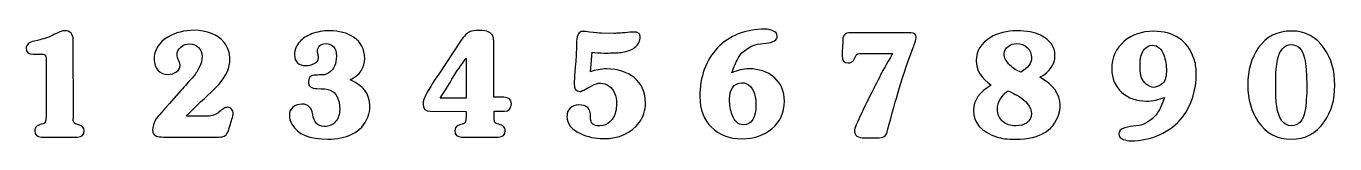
# Model space of a CAD drawing. Header units: centimetres. Extents: x -7.6 to 7.6, y -0.7 to 0.7.
import ezdxf

# ---------------------------------------------------------------- set-up
doc = ezdxf.new("R2010")
doc.units = ezdxf.units.CM
doc.header["$MEASUREMENT"] = 0
doc.layers.add('Layer 1', color=7, linetype='Continuous')

msp = doc.modelspace()

# ---------------------------------------------------------------- linework, layer by layer
at = {"layer": 'Layer 1'}
for points, knots in [([(-7.04301, -0.60818), (-7.04301, -0.60818), (-7.46296, -0.60818), (-7.46296, -0.60818), (-7.46296, -0.60818), (-7.51588, -0.60818), (-7.54227, -0.58389), (-7.54227, -0.53537), (-7.54227, -0.53537), (-7.54227, -0.49245), (-7.50896, -0.46467), (-7.44222, -0.45224), (-7.44222, -0.45224), (-7.41964, -0.44787), (-7.40835, -0.41853), (-7.40835, -0.36434), (-7.40835, -0.36434), (-7.40835, -0.36434), (-7.40835, -0.33907), (-7.40835, -0.33907), (-7.40835, -0.33907), (-7.40835, -0.33907), (-7.40666, 0.29423), (-7.40666, 0.29423), (-7.40666, 0.29423), (-7.40666, 0.32485), (-7.4123, 0.34475), (-7.42359, 0.35378), (-7.42359, 0.35378), (-7.43375, 0.35929), (-7.44956, 0.36211), (-7.471, 0.36211), (-7.471, 0.36211), (-7.47651, 0.36211), (-7.48272, 0.36211), (-7.48963, 0.36211), (-7.48963, 0.36211), (-7.48963, 0.36211), (-7.55059, 0.35886), (-7.55059, 0.35886), (-7.55059, 0.35886), (-7.55384, 0.35886), (-7.55722, 0.35886), (-7.56047, 0.35886), (-7.56047, 0.35886), (-7.61466, 0.35886), (-7.64175, 0.38313), (-7.64175, 0.43168), (-7.64175, 0.43168), (-7.64175, 0.47119), (-7.60958, 0.49842), (-7.54523, 0.51324), (-7.54523, 0.51324), (-7.49683, 0.52453), (-7.46084, 0.53356), (-7.43714, 0.54019), (-7.43714, 0.54019), (-7.38987, 0.55487), (-7.35543, 0.56785), (-7.33399, 0.57914), (-7.33399, 0.57914), (-7.26512, 0.61639), (-7.21884, 0.63502), (-7.19513, 0.63502), (-7.19513, 0.63502), (-7.12655, 0.63502), (-7.09226, 0.59776), (-7.09226, 0.5234), (-7.09226, 0.5234), (-7.09226, 0.5234), (-7.09015, -0.38437), (-7.09015, -0.38437), (-7.09015, -0.38437), (-7.09156, -0.39241), (-7.09226, -0.39749), (-7.09226, -0.39974), (-7.09226, -0.39974), (-7.09226, -0.42006), (-7.08888, -0.43432), (-7.08196, -0.44237), (-7.08196, -0.44237), (-7.07505, -0.44999), (-7.0615, -0.4562), (-7.04146, -0.46099), (-7.04146, -0.46099), (-6.99038, -0.4734), (-6.96498, -0.49769), (-6.96498, -0.53367), (-6.96498, -0.53367), (-6.96498, -0.58334), (-6.99094, -0.60818), (-7.04301, -0.60818)], [0, 0, 0, 0, 0.04166667, 0.04166667, 0.04166667, 0.04166667, 0.08333333, 0.08333333, 0.08333333, 0.08333333, 0.125, 0.125, 0.125, 0.125, 0.16666667, 0.16666667, 0.16666667, 0.16666667, 0.20833333, 0.20833333, 0.20833333, 0.20833333, 0.25, 0.25, 0.25, 0.25, 0.29166667, 0.29166667, 0.29166667, 0.29166667, 0.33333333, 0.33333333, 0.33333333, 0.33333333, 0.375, 0.375, 0.375, 0.375, 0.41666667, 0.41666667, 0.41666667, 0.41666667, 0.45833333, 0.45833333, 0.45833333, 0.45833333, 0.5, 0.5, 0.5, 0.5, 0.54166667, 0.54166667, 0.54166667, 0.54166667, 0.58333333, 0.58333333, 0.58333333, 0.58333333, 0.625, 0.625, 0.625, 0.625, 0.66666667, 0.66666667, 0.66666667, 0.66666667, 0.70833333, 0.70833333, 0.70833333, 0.70833333, 0.75, 0.75, 0.75, 0.75, 0.79166667, 0.79166667, 0.79166667, 0.79166667, 0.83333333, 0.83333333, 0.83333333, 0.83333333, 0.875, 0.875, 0.875, 0.875, 0.91666667, 0.91666667, 0.91666667, 0.91666667, 1, 1, 1, 1]), ([(-5.22946, -0.36434), (-5.24089, -0.40625), (-5.25783, -0.46155), (-5.2804, -0.53042), (-5.2804, -0.53042), (-5.29056, -0.55963), (-5.30296, -0.57995), (-5.31765, -0.59125), (-5.31765, -0.59125), (-5.33331, -0.60252), (-5.35702, -0.60818), (-5.38877, -0.60818), (-5.38877, -0.60818), (-5.38877, -0.60818), (-6.03591, -0.60818), (-6.03591, -0.60818), (-6.03591, -0.60818), (-6.07428, -0.60818), (-6.10195, -0.60479), (-6.11902, -0.59786), (-6.11902, -0.59786), (-6.14937, -0.58545), (-6.16461, -0.5623), (-6.16461, -0.5283), (-6.16461, -0.5283), (-6.16461, -0.48668), (-6.15106, -0.44279), (-6.12397, -0.39636), (-6.12397, -0.39636), (-6.11931, -0.38847), (-6.06724, -0.32807), (-5.96802, -0.21533), (-5.96802, -0.21533), (-5.96802, -0.21533), (-5.83382, -0.06264), (-5.83382, -0.06264), (-5.83382, -0.06264), (-5.78755, -0.00972), (-5.74297, 0.03939), (-5.70021, 0.08455), (-5.70021, 0.08455), (-5.67169, 0.11516), (-5.64616, 0.15369), (-5.62359, 0.19996), (-5.62359, 0.19996), (-5.59874, 0.25077), (-5.58633, 0.29466), (-5.58633, 0.33191), (-5.58633, 0.33191), (-5.58633, 0.37495), (-5.60057, 0.41051), (-5.62909, 0.43859), (-5.62909, 0.43859), (-5.65716, 0.46695), (-5.69285, 0.48121), (-5.7359, 0.48121), (-5.7359, 0.48121), (-5.77329, 0.48121), (-5.8066, 0.46879), (-5.83581, 0.44395), (-5.83581, 0.44395), (-5.86544, 0.41785), (-5.88026, 0.3861), (-5.88026, 0.34884), (-5.88026, 0.34884), (-5.88026, 0.33417), (-5.87235, 0.3099), (-5.85668, 0.27603), (-5.85668, 0.27603), (-5.84864, 0.25924), (-5.8447, 0.24513), (-5.8447, 0.23383), (-5.8447, 0.23383), (-5.8447, 0.19996), (-5.8588, 0.17329), (-5.8869, 0.15398), (-5.8869, 0.15398), (-5.91637, 0.13366), (-5.94913, 0.12334), (-5.98525, 0.12334), (-5.98525, 0.12334), (-6.03364, 0.12334), (-6.07274, 0.14027), (-6.10222, 0.17414), (-6.10222, 0.17414), (-6.13243, 0.20689), (-6.14767, 0.24753), (-6.14767, 0.29593), (-6.14767, 0.29593), (-6.14767, 0.40755), (-6.09404, 0.49546), (-5.98681, 0.55966), (-5.98681, 0.55966), (-5.89748, 0.61272), (-5.79686, 0.63925), (-5.68523, 0.63925), (-5.68523, 0.63925), (-5.52593, 0.63925), (-5.40795, 0.59184), (-5.3312, 0.49715), (-5.3312, 0.49715), (-5.28492, 0.44071), (-5.26177, 0.3734), (-5.26177, 0.2955), (-5.26177, 0.2955), (-5.26177, 0.20547), (-5.30143, 0.1136), (-5.38059, 0.01991), (-5.38059, 0.01991), (-5.40642, -0.01057), (-5.48092, -0.08351), (-5.60395, -0.19866), (-5.60395, -0.19866), (-5.67185, -0.26174), (-5.72672, -0.31635), (-5.76863, -0.36265), (-5.76863, -0.36265), (-5.76863, -0.36265), (-5.52072, -0.36434), (-5.52072, -0.36434), (-5.52072, -0.36434), (-5.4733, -0.36434), (-5.42983, -0.34839), (-5.39017, -0.31677), (-5.39017, -0.31677), (-5.3734, -0.30322), (-5.35477, -0.28856), (-5.33445, -0.2729), (-5.33445, -0.2729), (-5.3199, -0.26486), (-5.30524, -0.26089), (-5.29069, -0.26089), (-5.29069, -0.26089), (-5.27137, -0.26089), (-5.25555, -0.26838), (-5.24314, -0.28319), (-5.24314, -0.28319), (-5.23073, -0.29788), (-5.22452, -0.31537), (-5.22452, -0.33582), (-5.22452, -0.33582), (-5.22452, -0.33582), (-5.22946, -0.36434), (-5.22946, -0.36434)], [0, 0, 0, 0, 0.02702703, 0.02702703, 0.02702703, 0.02702703, 0.05405405, 0.05405405, 0.05405405, 0.05405405, 0.08108108, 0.08108108, 0.08108108, 0.08108108, 0.10810811, 0.10810811, 0.10810811, 0.10810811, 0.13513514, 0.13513514, 0.13513514, 0.13513514, 0.16216216, 0.16216216, 0.16216216, 0.16216216, 0.18918919, 0.18918919, 0.18918919, 0.18918919, 0.21621622, 0.21621622, 0.21621622, 0.21621622, 0.24324324, 0.24324324, 0.24324324, 0.24324324, 0.27027027, 0.27027027, 0.27027027, 0.27027027, 0.2972973, 0.2972973, 0.2972973, 0.2972973, 0.32432432, 0.32432432, 0.32432432, 0.32432432, 0.35135135, 0.35135135, 0.35135135, 0.35135135, 0.37837838, 0.37837838, 0.37837838, 0.37837838, 0.40540541, 0.40540541, 0.40540541, 0.40540541, 0.43243243, 0.43243243, 0.43243243, 0.43243243, 0.45945946, 0.45945946, 0.45945946, 0.45945946, 0.48648649, 0.48648649, 0.48648649, 0.48648649, 0.51351351, 0.51351351, 0.51351351, 0.51351351, 0.54054054, 0.54054054, 0.54054054, 0.54054054, 0.56756757, 0.56756757, 0.56756757, 0.56756757, 0.59459459, 0.59459459, 0.59459459, 0.59459459, 0.62162162, 0.62162162, 0.62162162, 0.62162162, 0.64864865, 0.64864865, 0.64864865, 0.64864865, 0.67567568, 0.67567568, 0.67567568, 0.67567568, 0.7027027, 0.7027027, 0.7027027, 0.7027027, 0.72972973, 0.72972973, 0.72972973, 0.72972973, 0.75675676, 0.75675676, 0.75675676, 0.75675676, 0.78378378, 0.78378378, 0.78378378, 0.78378378, 0.81081081, 0.81081081, 0.81081081, 0.81081081, 0.83783784, 0.83783784, 0.83783784, 0.83783784, 0.86486486, 0.86486486, 0.86486486, 0.86486486, 0.89189189, 0.89189189, 0.89189189, 0.89189189, 0.91891892, 0.91891892, 0.91891892, 0.91891892, 0.94594595, 0.94594595, 0.94594595, 0.94594595, 1, 1, 1, 1]), ([(-3.85673, 0.05957), (-3.70403, -0.0062), (-3.6277, -0.10722), (-3.6277, -0.24382), (-3.6277, -0.24382), (-3.6277, -0.28798), (-3.63575, -0.33145), (-3.6517, -0.3745), (-3.6517, -0.3745), (-3.6843, -0.4648), (-3.74679, -0.53198), (-3.8395, -0.57601), (-3.8395, -0.57601), (-3.91866, -0.61437), (-4.01137, -0.63358), (-4.11763, -0.63358), (-4.11763, -0.63358), (-4.33226, -0.63358), (-4.47238, -0.57558), (-4.538, -0.45959), (-4.538, -0.45959), (-4.55806, -0.42318), (-4.56822, -0.38776), (-4.56822, -0.35304), (-4.56822, -0.35304), (-4.56822, -0.31227), (-4.55409, -0.28052), (-4.52602, -0.25793), (-4.52602, -0.25793), (-4.49794, -0.23536), (-4.46281, -0.22406), (-4.4209, -0.22406), (-4.4209, -0.22406), (-4.34877, -0.22406), (-4.30702, -0.26372), (-4.29559, -0.34302), (-4.29559, -0.34302), (-4.28218, -0.437), (-4.23688, -0.48399), (-4.15996, -0.48399), (-4.15996, -0.48399), (-4.10366, -0.48399), (-4.05979, -0.46536), (-4.02804, -0.42797), (-4.02804, -0.42797), (-3.99629, -0.39072), (-3.98047, -0.34317), (-3.98047, -0.28544), (-3.98047, -0.28544), (-3.98047, -0.16297), (-4.01788, -0.08761), (-4.09265, -0.05954), (-4.09265, -0.05954), (-4.12186, -0.04811), (-4.17325, -0.04245), (-4.24662, -0.04245), (-4.24662, -0.04245), (-4.31223, -0.04245), (-4.34512, -0.01522), (-4.34512, 0.03925), (-4.34512, 0.03925), (-4.34512, 0.08312), (-4.32366, 0.10797), (-4.28061, 0.11376), (-4.28061, 0.11376), (-4.26723, 0.11376), (-4.24691, 0.11487), (-4.21995, 0.11715), (-4.21995, 0.11715), (-4.19272, 0.1194), (-4.1724, 0.12038), (-4.15899, 0.12038), (-4.15899, 0.12038), (-4.14658, 0.12038), (-4.12906, 0.12786), (-4.10649, 0.14281), (-4.10649, 0.14281), (-4.04794, 0.1812), (-4.01857, 0.2464), (-4.01857, 0.33812), (-4.01857, 0.33812), (-4.01857, 0.43534), (-4.06077, 0.48403), (-4.14515, 0.48403), (-4.14515, 0.48403), (-4.1724, 0.48403), (-4.19497, 0.47598), (-4.21288, 0.46004), (-4.21288, 0.46004), (-4.23108, 0.44423), (-4.24013, 0.42279), (-4.24013, 0.39569), (-4.24013, 0.39569), (-4.24013, 0.38666), (-4.23773, 0.37368), (-4.23307, 0.35675), (-4.23307, 0.35675), (-4.2287, 0.33854), (-4.22643, 0.32485), (-4.22643, 0.31568), (-4.22643, 0.31568), (-4.22643, 0.28859), (-4.24394, 0.26658), (-4.27892, 0.24978), (-4.27892, 0.24978), (-4.30842, 0.23483), (-4.33835, 0.22735), (-4.36854, 0.22735), (-4.36854, 0.22735), (-4.46111, 0.22735), (-4.50739, 0.26982), (-4.50739, 0.35463), (-4.50739, 0.35463), (-4.50739, 0.4098), (-4.4872, 0.4599), (-4.44672, 0.50505), (-4.44672, 0.50505), (-4.41172, 0.54442), (-4.366, 0.5749), (-4.30956, 0.59635), (-4.30956, 0.59635), (-4.24505, 0.62119), (-4.17507, 0.63361), (-4.09959, 0.63361), (-4.09959, 0.63361), (-3.98656, 0.63361), (-3.893, 0.60877), (-3.81849, 0.5591), (-3.81849, 0.5591), (-3.73171, 0.50153), (-3.68837, 0.41912), (-3.68837, 0.31187), (-3.68837, 0.31187), (-3.68837, 0.20123), (-3.74454, 0.11715), (-3.85673, 0.05957)], [0, 0, 0, 0, 0.02857143, 0.02857143, 0.02857143, 0.02857143, 0.05714286, 0.05714286, 0.05714286, 0.05714286, 0.08571429, 0.08571429, 0.08571429, 0.08571429, 0.11428571, 0.11428571, 0.11428571, 0.11428571, 0.14285714, 0.14285714, 0.14285714, 0.14285714, 0.17142857, 0.17142857, 0.17142857, 0.17142857, 0.2, 0.2, 0.2, 0.2, 0.22857143, 0.22857143, 0.22857143, 0.22857143, 0.25714286, 0.25714286, 0.25714286, 0.25714286, 0.28571429, 0.28571429, 0.28571429, 0.28571429, 0.31428571, 0.31428571, 0.31428571, 0.31428571, 0.34285714, 0.34285714, 0.34285714, 0.34285714, 0.37142857, 0.37142857, 0.37142857, 0.37142857, 0.4, 0.4, 0.4, 0.4, 0.42857143, 0.42857143, 0.42857143, 0.42857143, 0.45714286, 0.45714286, 0.45714286, 0.45714286, 0.48571429, 0.48571429, 0.48571429, 0.48571429, 0.51428571, 0.51428571, 0.51428571, 0.51428571, 0.54285714, 0.54285714, 0.54285714, 0.54285714, 0.57142857, 0.57142857, 0.57142857, 0.57142857, 0.6, 0.6, 0.6, 0.6, 0.62857143, 0.62857143, 0.62857143, 0.62857143, 0.65714286, 0.65714286, 0.65714286, 0.65714286, 0.68571429, 0.68571429, 0.68571429, 0.68571429, 0.71428571, 0.71428571, 0.71428571, 0.71428571, 0.74285714, 0.74285714, 0.74285714, 0.74285714, 0.77142857, 0.77142857, 0.77142857, 0.77142857, 0.8, 0.8, 0.8, 0.8, 0.82857143, 0.82857143, 0.82857143, 0.82857143, 0.85714286, 0.85714286, 0.85714286, 0.85714286, 0.88571429, 0.88571429, 0.88571429, 0.88571429, 0.91428571, 0.91428571, 0.91428571, 0.91428571, 0.94285714, 0.94285714, 0.94285714, 0.94285714, 1, 1, 1, 1]), ([(-2.05629, -0.30619), (-2.05629, -0.30619), (-2.17665, -0.30619), (-2.17665, -0.30619), (-2.17665, -0.30619), (-2.17665, -0.30619), (-2.17495, -0.39609), (-2.17495, -0.39609), (-2.17495, -0.39609), (-2.17495, -0.41075), (-2.17257, -0.4253), (-2.16792, -0.43996), (-2.16792, -0.43996), (-2.16466, -0.44462), (-2.14942, -0.45112), (-2.12246, -0.45901), (-2.12246, -0.45901), (-2.09621, -0.46679), (-2.08042, -0.47298), (-2.07492, -0.47764), (-2.07492, -0.47764), (-2.05671, -0.49118), (-2.04753, -0.51039), (-2.04753, -0.53521), (-2.04753, -0.53521), (-2.04753, -0.58389), (-2.07365, -0.60818), (-2.12572, -0.60818), (-2.12572, -0.60818), (-2.12572, -0.60818), (-2.55582, -0.60818), (-2.55582, -0.60818), (-2.55582, -0.60818), (-2.60903, -0.60818), (-2.63554, -0.58447), (-2.63554, -0.5369), (-2.63554, -0.5369), (-2.63554, -0.50981), (-2.62313, -0.48893), (-2.59829, -0.47398), (-2.59829, -0.47398), (-2.58601, -0.46621), (-2.56175, -0.45832), (-2.52563, -0.45041), (-2.52563, -0.45041), (-2.5118, -0.44702), (-2.50489, -0.41824), (-2.50489, -0.36376), (-2.50489, -0.36376), (-2.50489, -0.36376), (-2.50489, -0.30944), (-2.50489, -0.30944), (-2.50489, -0.30944), (-2.50489, -0.30944), (-2.91976, -0.30619), (-2.91976, -0.30619), (-2.91976, -0.30619), (-2.97733, -0.30619), (-3.00612, -0.27854), (-3.00612, -0.22321), (-3.00612, -0.22321), (-3.00612, -0.19289), (-2.99241, -0.15125), (-2.96519, -0.09806), (-2.96519, -0.09806), (-2.94614, -0.05981), (-2.90169, 0.01174), (-2.8317, 0.11672), (-2.8317, 0.11672), (-2.8317, 0.11672), (-2.56754, 0.51267), (-2.56754, 0.51267), (-2.56754, 0.51267), (-2.52674, 0.57349), (-2.48965, 0.61075), (-2.45592, 0.62415), (-2.45592, 0.62415), (-2.43446, 0.63332), (-2.40004, 0.63784), (-2.35262, 0.63784), (-2.35262, 0.63784), (-2.25793, 0.63784), (-2.20247, 0.61286), (-2.18654, 0.56305), (-2.18654, 0.56305), (-2.18316, 0.55317), (-2.1816, 0.52834), (-2.1816, 0.48868), (-2.1816, 0.48868), (-2.1816, 0.48868), (-2.1799, -0.14392), (-2.1799, -0.14392), (-2.1799, -0.14392), (-2.1799, -0.14392), (-2.06462, -0.14392), (-2.06462, -0.14392), (-2.06462, -0.14392), (-2.00477, -0.14392), (-1.97488, -0.16876), (-1.97488, -0.21829), (-1.97488, -0.21829), (-1.97488, -0.27684), (-2.00197, -0.30619), (-2.05629, -0.30619)], [0, 0, 0, 0, 0.03703704, 0.03703704, 0.03703704, 0.03703704, 0.07407407, 0.07407407, 0.07407407, 0.07407407, 0.11111111, 0.11111111, 0.11111111, 0.11111111, 0.14814815, 0.14814815, 0.14814815, 0.14814815, 0.18518519, 0.18518519, 0.18518519, 0.18518519, 0.22222222, 0.22222222, 0.22222222, 0.22222222, 0.25925926, 0.25925926, 0.25925926, 0.25925926, 0.2962963, 0.2962963, 0.2962963, 0.2962963, 0.33333333, 0.33333333, 0.33333333, 0.33333333, 0.37037037, 0.37037037, 0.37037037, 0.37037037, 0.40740741, 0.40740741, 0.40740741, 0.40740741, 0.44444444, 0.44444444, 0.44444444, 0.44444444, 0.48148148, 0.48148148, 0.48148148, 0.48148148, 0.51851852, 0.51851852, 0.51851852, 0.51851852, 0.55555556, 0.55555556, 0.55555556, 0.55555556, 0.59259259, 0.59259259, 0.59259259, 0.59259259, 0.62962963, 0.62962963, 0.62962963, 0.62962963, 0.66666667, 0.66666667, 0.66666667, 0.66666667, 0.7037037, 0.7037037, 0.7037037, 0.7037037, 0.74074074, 0.74074074, 0.74074074, 0.74074074, 0.77777778, 0.77777778, 0.77777778, 0.77777778, 0.81481481, 0.81481481, 0.81481481, 0.81481481, 0.85185185, 0.85185185, 0.85185185, 0.85185185, 0.88888889, 0.88888889, 0.88888889, 0.88888889, 0.92592593, 0.92592593, 0.92592593, 0.92592593, 1, 1, 1, 1]), ([(-0.90271, -0.62652), (-0.99626, -0.62652), (-1.08503, -0.60691), (-1.16869, -0.56754), (-1.16869, -0.56754), (-1.27468, -0.51772), (-1.3276, -0.45112), (-1.3276, -0.36786), (-1.3276, -0.36786), (-1.3276, -0.32735), (-1.31461, -0.29476), (-1.28849, -0.27007), (-1.28849, -0.27007), (-1.26381, -0.24523), (-1.23134, -0.23282), (-1.191, -0.23282), (-1.191, -0.23282), (-1.1402, -0.23282), (-1.10421, -0.24298), (-1.08305, -0.26316), (-1.08305, -0.26316), (-1.06175, -0.2846), (-1.051, -0.32087), (-1.051, -0.3718), (-1.051, -0.3718), (-1.051, -0.41244), (-1.04312, -0.44012), (-1.02717, -0.45478), (-1.02717, -0.45478), (-1.01137, -0.46959), (-0.98258, -0.47695), (-0.94094, -0.47695), (-0.94094, -0.47695), (-0.89564, -0.47695), (-0.85601, -0.46057), (-0.82214, -0.42768), (-0.82214, -0.42768), (-0.78925, -0.39821), (-0.76779, -0.36024), (-0.7575, -0.31396), (-0.7575, -0.31396), (-0.75086, -0.28475), (-0.74763, -0.25369), (-0.74763, -0.22083), (-0.74763, -0.22083), (-0.74763, -0.12161), (-0.77642, -0.05205), (-0.83399, -0.01239), (-0.83399, -0.01239), (-0.86643, 0.01018), (-0.89847, 0.02147), (-0.93022, 0.02147), (-0.93022, 0.02147), (-0.96409, 0.02147), (-0.99893, 0.01131), (-1.03508, -0.00916), (-1.03508, -0.00916), (-1.11408, -0.05319), (-1.16038, -0.07534), (-1.17377, -0.07534), (-1.17377, -0.07534), (-1.22007, -0.07534), (-1.2432, -0.04486), (-1.2432, 0.0161), (-1.2432, 0.0161), (-1.2432, 0.0274), (-1.23473, 0.13916), (-1.21767, 0.35138), (-1.21767, 0.35138), (-1.21767, 0.38638), (-1.2161, 0.43944), (-1.21272, 0.51056), (-1.21272, 0.51056), (-1.20721, 0.58746), (-1.18592, 0.62584), (-1.14853, 0.62584), (-1.14853, 0.62584), (-1.12382, 0.62584), (-1.09588, 0.62373), (-1.06455, 0.61921), (-1.06455, 0.61921), (-0.99457, 0.60905), (-0.94702, 0.60397), (-0.92218, 0.60397), (-0.92218, 0.60397), (-0.92218, 0.60397), (-0.77952, 0.60228), (-0.77952, 0.60228), (-0.77952, 0.60228), (-0.75933, 0.60228), (-0.7053, 0.60623), (-0.61709, 0.61385), (-0.61709, 0.61385), (-0.5811, 0.61752), (-0.5574, 0.61921), (-0.54613, 0.61921), (-0.54613, 0.61921), (-0.49546, 0.61921), (-0.47006, 0.60129), (-0.47006, 0.56517), (-0.47006, 0.56517), (-0.47006, 0.51423), (-0.49207, 0.47189), (-0.5361, 0.43803), (-0.5361, 0.43803), (-0.57335, 0.41093), (-0.61963, 0.39301), (-0.67495, 0.38384), (-0.67495, 0.38384), (-0.71657, 0.37721), (-0.77303, 0.37396), (-0.84415, 0.37396), (-0.84415, 0.37396), (-0.84415, 0.37396), (-0.8917, 0.37396), (-0.8917, 0.37396), (-0.8917, 0.37396), (-0.94829, 0.37396), (-0.99512, 0.37678), (-1.03238, 0.38229), (-1.03238, 0.38229), (-1.03238, 0.38229), (-1.051, 0.15355), (-1.051, 0.15355), (-1.051, 0.15355), (-0.99669, 0.17626), (-0.93289, 0.18769), (-0.85953, 0.18769), (-0.85953, 0.18769), (-0.73083, 0.18769), (-0.62529, 0.15382), (-0.54287, 0.08609), (-0.54287, 0.08609), (-0.45355, 0.01385), (-0.40897, -0.08478), (-0.40897, -0.20996), (-0.40897, -0.20996), (-0.40897, -0.29703), (-0.43336, -0.37323), (-0.48204, -0.43842), (-0.48204, -0.43842), (-0.5742, -0.56386), (-0.71445, -0.62652), (-0.90271, -0.62652)], [0, 0, 0, 0, 0.02702703, 0.02702703, 0.02702703, 0.02702703, 0.05405405, 0.05405405, 0.05405405, 0.05405405, 0.08108108, 0.08108108, 0.08108108, 0.08108108, 0.10810811, 0.10810811, 0.10810811, 0.10810811, 0.13513514, 0.13513514, 0.13513514, 0.13513514, 0.16216216, 0.16216216, 0.16216216, 0.16216216, 0.18918919, 0.18918919, 0.18918919, 0.18918919, 0.21621622, 0.21621622, 0.21621622, 0.21621622, 0.24324324, 0.24324324, 0.24324324, 0.24324324, 0.27027027, 0.27027027, 0.27027027, 0.27027027, 0.2972973, 0.2972973, 0.2972973, 0.2972973, 0.32432432, 0.32432432, 0.32432432, 0.32432432, 0.35135135, 0.35135135, 0.35135135, 0.35135135, 0.37837838, 0.37837838, 0.37837838, 0.37837838, 0.40540541, 0.40540541, 0.40540541, 0.40540541, 0.43243243, 0.43243243, 0.43243243, 0.43243243, 0.45945946, 0.45945946, 0.45945946, 0.45945946, 0.48648649, 0.48648649, 0.48648649, 0.48648649, 0.51351351, 0.51351351, 0.51351351, 0.51351351, 0.54054054, 0.54054054, 0.54054054, 0.54054054, 0.56756757, 0.56756757, 0.56756757, 0.56756757, 0.59459459, 0.59459459, 0.59459459, 0.59459459, 0.62162162, 0.62162162, 0.62162162, 0.62162162, 0.64864865, 0.64864865, 0.64864865, 0.64864865, 0.67567568, 0.67567568, 0.67567568, 0.67567568, 0.7027027, 0.7027027, 0.7027027, 0.7027027, 0.72972973, 0.72972973, 0.72972973, 0.72972973, 0.75675676, 0.75675676, 0.75675676, 0.75675676, 0.78378378, 0.78378378, 0.78378378, 0.78378378, 0.81081081, 0.81081081, 0.81081081, 0.81081081, 0.83783784, 0.83783784, 0.83783784, 0.83783784, 0.86486486, 0.86486486, 0.86486486, 0.86486486, 0.89189189, 0.89189189, 0.89189189, 0.89189189, 0.91891892, 0.91891892, 0.91891892, 0.91891892, 0.94594595, 0.94594595, 0.94594595, 0.94594595, 1, 1, 1, 1]), ([(0.71938, -0.62792), (0.56936, -0.62792), (0.44971, -0.58347), (0.36039, -0.49444), (0.36039, -0.49444), (0.27107, -0.40625), (0.22632, -0.287), (0.22632, -0.13685), (0.22632, -0.13685), (0.22632, 0.09794), (0.29533, 0.28817), (0.4332, 0.43365), (0.4332, 0.43365), (0.56994, 0.57914), (0.75536, 0.65195), (0.98917, 0.65195), (0.98917, 0.65195), (1.02177, 0.65195), (1.05111, 0.64631), (1.07722, 0.63502), (1.07722, 0.63502), (1.11236, 0.62034), (1.12985, 0.59903), (1.12985, 0.57081), (1.12985, 0.57081), (1.12985, 0.52566), (1.08625, 0.49786), (0.99933, 0.4877), (0.99933, 0.4877), (0.99933, 0.4877), (0.8976, 0.4757), (0.8976, 0.4757), (0.8976, 0.4757), (0.86725, 0.47232), (0.83156, 0.45778), (0.79063, 0.43182), (0.79063, 0.43182), (0.74999, 0.40585), (0.72006, 0.38045), (0.70075, 0.35562), (0.70075, 0.35562), (0.68056, 0.32951), (0.65783, 0.28817), (0.63272, 0.232), (0.63272, 0.232), (0.62497, 0.2138), (0.61423, 0.1843), (0.60068, 0.14382), (0.60068, 0.14382), (0.66392, 0.17401), (0.73051, 0.18911), (0.80066, 0.18911), (0.80066, 0.18911), (0.91818, 0.18911), (1.01542, 0.15594), (1.09246, 0.08963), (1.09246, 0.08963), (1.17361, 0.01962), (1.21409, -0.07293), (1.21409, -0.18794), (1.21409, -0.18794), (1.21409, -0.32354), (1.16443, -0.43192), (1.06524, -0.51306), (1.06524, -0.51306), (0.97253, -0.58969), (0.85722, -0.62792), (0.71938, -0.62792)], [0, 0, 0, 0, 0.05555556, 0.05555556, 0.05555556, 0.05555556, 0.11111111, 0.11111111, 0.11111111, 0.11111111, 0.16666667, 0.16666667, 0.16666667, 0.16666667, 0.22222222, 0.22222222, 0.22222222, 0.22222222, 0.27777778, 0.27777778, 0.27777778, 0.27777778, 0.33333333, 0.33333333, 0.33333333, 0.33333333, 0.38888889, 0.38888889, 0.38888889, 0.38888889, 0.44444444, 0.44444444, 0.44444444, 0.44444444, 0.5, 0.5, 0.5, 0.5, 0.55555556, 0.55555556, 0.55555556, 0.55555556, 0.61111111, 0.61111111, 0.61111111, 0.61111111, 0.66666667, 0.66666667, 0.66666667, 0.66666667, 0.72222222, 0.72222222, 0.72222222, 0.72222222, 0.77777778, 0.77777778, 0.77777778, 0.77777778, 0.83333333, 0.83333333, 0.83333333, 0.83333333, 0.88888889, 0.88888889, 0.88888889, 0.88888889, 1, 1, 1, 1]), ([(3.91173, -0.63498), (3.8214, -0.63498), (3.74732, -0.62538), (3.68975, -0.60606), (3.68975, -0.60606), (3.51152, -0.54622), (3.42249, -0.44292), (3.42249, -0.29603), (3.42249, -0.29603), (3.42249, -0.17749), (3.49163, -0.07986), (3.62979, -0.00324), (3.62979, -0.00324), (3.51181, 0.07693), (3.45297, 0.17303), (3.45297, 0.28492), (3.45297, 0.28492), (3.45297, 0.39993), (3.50814, 0.48967), (3.61863, 0.55416), (3.61863, 0.55416), (3.70896, 0.60708), (3.8128, 0.63361), (3.9302, 0.63361), (3.9302, 0.63361), (4.04183, 0.63361), (4.13314, 0.61611), (4.2041, 0.58111), (4.2041, 0.58111), (4.31713, 0.52594), (4.37359, 0.44762), (4.37359, 0.34588), (4.37359, 0.34588), (4.37359, 0.23976), (4.31445, 0.15509), (4.19634, 0.09201), (4.19634, 0.09201), (4.35496, 0.00369), (4.43439, -0.10624), (4.43439, -0.23747), (4.43439, -0.23747), (4.43439, -0.26232), (4.4327, -0.28264), (4.42931, -0.2983), (4.42931, -0.2983), (4.37978, -0.5228), (4.20722, -0.63498), (3.91173, -0.63498)], [0, 0, 0, 0, 0.07692308, 0.07692308, 0.07692308, 0.07692308, 0.15384615, 0.15384615, 0.15384615, 0.15384615, 0.23076923, 0.23076923, 0.23076923, 0.23076923, 0.30769231, 0.30769231, 0.30769231, 0.30769231, 0.38461538, 0.38461538, 0.38461538, 0.38461538, 0.46153846, 0.46153846, 0.46153846, 0.46153846, 0.53846154, 0.53846154, 0.53846154, 0.53846154, 0.61538462, 0.61538462, 0.61538462, 0.61538462, 0.69230769, 0.69230769, 0.69230769, 0.69230769, 0.76923077, 0.76923077, 0.76923077, 0.76923077, 0.84615385, 0.84615385, 0.84615385, 0.84615385, 1, 1, 1, 1]), ([(5.26187, -0.65192), (5.22801, -0.65192), (5.19753, -0.64641), (5.17043, -0.63541), (5.17043, -0.63541), (5.13543, -0.62059), (5.11794, -0.59858), (5.11794, -0.56937), (5.11794, -0.56937), (5.11794, -0.53648), (5.14109, -0.51335), (5.18737, -0.49981), (5.18737, -0.49981), (5.21107, -0.49288), (5.23266, -0.48838), (5.25201, -0.48626), (5.25201, -0.48626), (5.25201, -0.48626), (5.35374, -0.47425), (5.35374, -0.47425), (5.35374, -0.47425), (5.38308, -0.47086), (5.41808, -0.45634), (5.45872, -0.43038), (5.45872, -0.43038), (5.49966, -0.40456), (5.53027, -0.37858), (5.55072, -0.35262), (5.55072, -0.35262), (5.59136, -0.3028), (5.62467, -0.23337), (5.65063, -0.14434), (5.65063, -0.14434), (5.58517, -0.17355), (5.51558, -0.18808), (5.44192, -0.18808), (5.44192, -0.18808), (5.32678, -0.18808), (5.23126, -0.15421), (5.15533, -0.08648), (5.15533, -0.08648), (5.07632, -0.01649), (5.03679, 0.0755), (5.03679, 0.18925), (5.03679, 0.18925), (5.03679, 0.32133), (5.08534, 0.42857), (5.18258, 0.51098), (5.18258, 0.51098), (5.27415, 0.58901), (5.38718, 0.62796), (5.52151, 0.62796), (5.52151, 0.62796), (5.76212, 0.62796), (5.92045, 0.52185), (5.99623, 0.30961), (5.99623, 0.30961), (6.01414, 0.25896), (6.02316, 0.20139), (6.02316, 0.13689), (6.02316, 0.13689), (6.02316, -0.06518), (5.96956, -0.23565), (5.86216, -0.37463), (5.86216, -0.37463), (5.79456, -0.46255), (5.70524, -0.53127), (5.59432, -0.58093), (5.59432, -0.58093), (5.4892, -0.62821), (5.37842, -0.65192), (5.26187, -0.65192)], [0, 0, 0, 0, 0.05263158, 0.05263158, 0.05263158, 0.05263158, 0.10526316, 0.10526316, 0.10526316, 0.10526316, 0.15789474, 0.15789474, 0.15789474, 0.15789474, 0.21052632, 0.21052632, 0.21052632, 0.21052632, 0.26315789, 0.26315789, 0.26315789, 0.26315789, 0.31578947, 0.31578947, 0.31578947, 0.31578947, 0.36842105, 0.36842105, 0.36842105, 0.36842105, 0.42105263, 0.42105263, 0.42105263, 0.42105263, 0.47368421, 0.47368421, 0.47368421, 0.47368421, 0.52631579, 0.52631579, 0.52631579, 0.52631579, 0.57894737, 0.57894737, 0.57894737, 0.57894737, 0.63157895, 0.63157895, 0.63157895, 0.63157895, 0.68421053, 0.68421053, 0.68421053, 0.68421053, 0.73684211, 0.73684211, 0.73684211, 0.73684211, 0.78947368, 0.78947368, 0.78947368, 0.78947368, 0.84210526, 0.84210526, 0.84210526, 0.84210526, 0.89473684, 0.89473684, 0.89473684, 0.89473684, 1, 1, 1, 1]), ([(7.13288, -0.63358), (6.97016, -0.63358), (6.84205, -0.56598), (6.74807, -0.43065), (6.74807, -0.43065), (6.66552, -0.311), (6.62429, -0.16776), (6.62429, -0.00083), (6.62429, -0.00083), (6.62429, 0.17316), (6.66552, 0.31766), (6.74807, 0.4328), (6.74807, 0.4328), (6.84091, 0.56474), (6.97087, 0.63078), (7.13822, 0.63078), (7.13822, 0.63078), (7.29739, 0.63078), (7.42397, 0.56263), (7.51795, 0.42617), (7.51795, 0.42617), (7.6005, 0.30524), (7.64172, 0.16229), (7.64172, -0.00239), (7.64172, -0.00239), (7.64172, -0.16945), (7.6005, -0.31211), (7.51795, -0.43065), (7.51795, -0.43065), (7.42397, -0.56598), (7.2957, -0.63358), (7.13288, -0.63358)], [0, 0, 0, 0, 0.11111111, 0.11111111, 0.11111111, 0.11111111, 0.22222222, 0.22222222, 0.22222222, 0.22222222, 0.33333333, 0.33333333, 0.33333333, 0.33333333, 0.44444444, 0.44444444, 0.44444444, 0.44444444, 0.55555556, 0.55555556, 0.55555556, 0.55555556, 0.66666667, 0.66666667, 0.66666667, 0.66666667, 0.77777778, 0.77777778, 0.77777778, 0.77777778, 1, 1, 1, 1]), ([(2.71836, 0.43661), (2.71836, 0.43661), (2.67404, 0.32006), (2.67404, 0.32006), (2.67404, 0.32006), (2.60406, 0.13493), (2.51897, -0.14773), (2.41864, -0.52801), (2.41864, -0.52801), (2.40959, -0.56077), (2.40001, -0.58278), (2.38969, -0.59405), (2.38969, -0.59405), (2.3763, -0.60874), (2.35371, -0.61593), (2.32196, -0.61593), (2.32196, -0.61593), (2.32196, -0.61593), (2.15291, -0.61805), (2.15291, -0.61805), (2.15291, -0.61805), (2.15178, -0.61805), (2.1508, -0.61805), (2.14966, -0.61805), (2.14966, -0.61805), (2.0705, -0.61805), (2.03099, -0.58982), (2.03099, -0.53325), (2.03099, -0.53325), (2.03099, -0.51277), (2.06092, -0.44054), (2.12074, -0.31608), (2.12074, -0.31608), (2.19398, -0.16381), (2.27132, -0.00972), (2.3526, 0.14636), (2.3526, 0.14636), (2.3595, 0.1599), (2.40128, 0.23441), (2.47774, 0.36973), (2.47774, 0.36973), (2.47774, 0.36973), (2.11198, 0.36803), (2.11198, 0.36803), (2.11198, 0.36803), (2.08166, 0.36803), (2.06147, 0.36183), (2.05131, 0.34941), (2.05131, 0.34941), (2.04002, 0.32937), (2.0293, 0.30849), (2.01901, 0.28704), (2.01901, 0.28704), (2.00446, 0.2677), (1.98414, 0.25811), (1.95831, 0.25811), (1.95831, 0.25811), (1.9109, 0.25811), (1.88719, 0.28577), (1.88719, 0.34094), (1.88719, 0.34094), (1.88719, 0.36098), (1.88889, 0.39202), (1.89214, 0.43379), (1.89214, 0.43379), (1.89439, 0.47556), (1.89553, 0.50646), (1.89553, 0.5265), (1.89553, 0.5265), (1.89553, 0.56361), (1.90624, 0.58774), (1.9277, 0.59903), (1.9277, 0.59903), (1.94223, 0.60708), (1.97117, 0.61103), (2.01406, 0.61103), (2.01406, 0.61103), (2.01406, 0.61103), (2.68941, 0.61103), (2.68941, 0.61103), (2.68941, 0.61103), (2.73132, 0.61103), (2.75222, 0.59353), (2.75222, 0.55853), (2.75222, 0.55853), (2.75222, 0.54499), (2.74714, 0.52185), (2.73698, 0.48911), (2.73698, 0.48911), (2.7336, 0.47782), (2.72738, 0.46032), (2.71836, 0.43661)], [0, 0, 0, 0, 0.04166667, 0.04166667, 0.04166667, 0.04166667, 0.08333333, 0.08333333, 0.08333333, 0.08333333, 0.125, 0.125, 0.125, 0.125, 0.16666667, 0.16666667, 0.16666667, 0.16666667, 0.20833333, 0.20833333, 0.20833333, 0.20833333, 0.25, 0.25, 0.25, 0.25, 0.29166667, 0.29166667, 0.29166667, 0.29166667, 0.33333333, 0.33333333, 0.33333333, 0.33333333, 0.375, 0.375, 0.375, 0.375, 0.41666667, 0.41666667, 0.41666667, 0.41666667, 0.45833333, 0.45833333, 0.45833333, 0.45833333, 0.5, 0.5, 0.5, 0.5, 0.54166667, 0.54166667, 0.54166667, 0.54166667, 0.58333333, 0.58333333, 0.58333333, 0.58333333, 0.625, 0.625, 0.625, 0.625, 0.66666667, 0.66666667, 0.66666667, 0.66666667, 0.70833333, 0.70833333, 0.70833333, 0.70833333, 0.75, 0.75, 0.75, 0.75, 0.79166667, 0.79166667, 0.79166667, 0.79166667, 0.83333333, 0.83333333, 0.83333333, 0.83333333, 0.875, 0.875, 0.875, 0.875, 0.91666667, 0.91666667, 0.91666667, 0.91666667, 1, 1, 1, 1]), ([(3.92443, 0.48403), (3.88816, 0.48403), (3.85585, 0.4733), (3.82762, 0.45171), (3.82762, 0.45171), (3.79574, 0.42801), (3.77992, 0.39851), (3.77992, 0.36338), (3.77992, 0.36338), (3.77992, 0.32034), (3.80264, 0.27688), (3.84807, 0.23285), (3.84807, 0.23285), (3.8866, 0.19419), (3.92909, 0.16652), (3.97566, 0.14959), (3.97566, 0.14959), (4.05847, 0.20039), (4.09982, 0.25585), (4.09982, 0.31582), (4.09982, 0.31582), (4.09982, 0.36691), (4.08331, 0.40769), (4.05043, 0.43803), (4.05043, 0.43803), (4.0177, 0.46865), (3.97566, 0.48403), (3.92443, 0.48403)], [0, 0, 0, 0, 0.125, 0.125, 0.125, 0.125, 0.25, 0.25, 0.25, 0.25, 0.375, 0.375, 0.375, 0.375, 0.5, 0.5, 0.5, 0.5, 0.625, 0.625, 0.625, 0.625, 0.75, 0.75, 0.75, 0.75, 1, 1, 1, 1]), ([(5.51135, 0.46427), (5.47172, 0.46427), (5.43896, 0.44734), (5.413, 0.41333), (5.413, 0.41333), (5.39141, 0.38497), (5.37787, 0.34941), (5.37236, 0.30665), (5.37236, 0.30665), (5.36885, 0.28182), (5.36699, 0.24569), (5.36699, 0.19814), (5.36699, 0.19814), (5.36699, 0.10995), (5.3907, 0.04772), (5.43827, 0.01158), (5.43827, 0.01158), (5.47227, -0.01438), (5.50119, -0.02737), (5.5249, -0.02737), (5.5249, -0.02737), (5.55101, -0.02737), (5.58035, -0.01649), (5.61324, 0.00496), (5.61324, 0.00496), (5.65417, 0.03206), (5.67462, 0.08328), (5.67462, 0.1589), (5.67462, 0.1589), (5.67462, 0.23031), (5.66446, 0.29367), (5.64401, 0.34884), (5.64401, 0.34884), (5.61578, 0.42575), (5.57146, 0.46427), (5.51135, 0.46427)], [0, 0, 0, 0, 0.1, 0.1, 0.1, 0.1, 0.2, 0.2, 0.2, 0.2, 0.3, 0.3, 0.3, 0.3, 0.4, 0.4, 0.4, 0.4, 0.5, 0.5, 0.5, 0.5, 0.6, 0.6, 0.6, 0.6, 0.7, 0.7, 0.7, 0.7, 0.8, 0.8, 0.8, 0.8, 1, 1, 1, 1]), ([(7.30729, 0.18276), (7.30517, 0.22806), (7.29895, 0.27208), (7.28866, 0.31484), (7.28866, 0.31484), (7.26284, 0.4201), (7.21077, 0.47274), (7.13288, 0.47274), (7.13288, 0.47274), (7.05287, 0.47274), (6.99923, 0.41333), (6.97201, 0.29466), (6.97201, 0.29466), (6.95846, 0.23468), (6.95169, 0.14366), (6.95169, 0.02161), (6.95169, 0.02161), (6.95169, 0.02161), (6.95169, -0.03978), (6.95169, -0.03978), (6.95169, -0.03978), (6.95169, -0.12444), (6.95563, -0.19345), (6.96367, -0.2465), (6.96367, -0.2465), (6.98624, -0.39919), (7.04339, -0.47552), (7.13483, -0.47552), (7.13483, -0.47552), (7.21839, -0.47552), (7.27088, -0.41853), (7.29247, -0.30436), (7.29247, -0.30436), (7.307, -0.22633), (7.31433, -0.125), (7.31433, -0.00083), (7.31433, -0.00083), (7.31433, 0.01751), (7.31322, 0.05251), (7.3111, 0.10445), (7.3111, 0.10445), (7.3111, 0.10445), (7.30729, 0.18276), (7.30729, 0.18276)], [0, 0, 0, 0, 0.08333333, 0.08333333, 0.08333333, 0.08333333, 0.16666667, 0.16666667, 0.16666667, 0.16666667, 0.25, 0.25, 0.25, 0.25, 0.33333333, 0.33333333, 0.33333333, 0.33333333, 0.41666667, 0.41666667, 0.41666667, 0.41666667, 0.5, 0.5, 0.5, 0.5, 0.58333333, 0.58333333, 0.58333333, 0.58333333, 0.66666667, 0.66666667, 0.66666667, 0.66666667, 0.75, 0.75, 0.75, 0.75, 0.83333333, 0.83333333, 0.83333333, 0.83333333, 1, 1, 1, 1]), ([(-2.80601, -0.15225), (-2.80601, -0.15225), (-2.50164, -0.15225), (-2.50164, -0.15225), (-2.50164, -0.15225), (-2.50164, -0.15225), (-2.50164, 0.31455), (-2.50164, 0.31455), (-2.50164, 0.31455), (-2.56712, 0.22777), (-2.61453, 0.15961), (-2.64374, 0.11008), (-2.64374, 0.11008), (-2.67322, 0.05915), (-2.71838, -0.0148), (-2.77921, -0.11174), (-2.77921, -0.11174), (-2.77921, -0.11174), (-2.80601, -0.15225), (-2.80601, -0.15225)], [0, 0, 0, 0, 0.16666667, 0.16666667, 0.16666667, 0.16666667, 0.33333333, 0.33333333, 0.33333333, 0.33333333, 0.5, 0.5, 0.5, 0.5, 0.66666667, 0.66666667, 0.66666667, 0.66666667, 1, 1, 1, 1]), ([(0.76536, 0.01653), (0.7507, 0.02343), (0.73488, 0.02682), (0.71781, 0.02682), (0.71781, 0.02682), (0.66913, 0.02682), (0.63175, 0.0065), (0.60576, -0.03398), (0.60576, -0.03398), (0.58417, -0.06785), (0.57346, -0.11034), (0.57346, -0.16127), (0.57346, -0.16127), (0.57346, -0.23565), (0.58319, -0.29872), (0.60254, -0.3505), (0.60254, -0.3505), (0.63061, -0.42628), (0.67535, -0.46425), (0.73644, -0.46425), (0.73644, -0.46425), (0.83283, -0.46425), (0.88109, -0.38466), (0.88109, -0.22533), (0.88109, -0.22533), (0.88109, -0.10018), (0.84257, -0.01959), (0.76536, 0.01653)], [0, 0, 0, 0, 0.125, 0.125, 0.125, 0.125, 0.25, 0.25, 0.25, 0.25, 0.375, 0.375, 0.375, 0.375, 0.5, 0.5, 0.5, 0.5, 0.625, 0.625, 0.625, 0.625, 0.75, 0.75, 0.75, 0.75, 1, 1, 1, 1]), ([(3.91962, -0.11513), (3.90946, -0.10963), (3.87884, -0.09383), (3.82791, -0.06758), (3.82791, -0.06758), (3.79164, -0.09015), (3.76158, -0.12135), (3.73787, -0.16114), (3.73787, -0.16114), (3.7129, -0.20064), (3.70049, -0.24073), (3.70049, -0.28137), (3.70049, -0.28137), (3.70049, -0.34161), (3.72192, -0.38974), (3.76484, -0.42599), (3.76484, -0.42599), (3.80463, -0.46001), (3.85514, -0.47695), (3.91639, -0.47695), (3.91639, -0.47695), (3.96618, -0.47695), (4.00754, -0.46621), (4.04043, -0.44462), (4.04043, -0.44462), (4.07895, -0.4198), (4.09813, -0.38352), (4.09813, -0.33611), (4.09813, -0.33611), (4.09813, -0.25454), (4.03873, -0.18088), (3.91962, -0.11513)], [0, 0, 0, 0, 0.11111111, 0.11111111, 0.11111111, 0.11111111, 0.22222222, 0.22222222, 0.22222222, 0.22222222, 0.33333333, 0.33333333, 0.33333333, 0.33333333, 0.44444444, 0.44444444, 0.44444444, 0.44444444, 0.55555556, 0.55555556, 0.55555556, 0.55555556, 0.66666667, 0.66666667, 0.66666667, 0.66666667, 0.77777778, 0.77777778, 0.77777778, 0.77777778, 1, 1, 1, 1])]:
    msp.add_open_spline(points, degree=3, knots=knots, dxfattribs=at)

doc.saveas('drawing.dxf')
